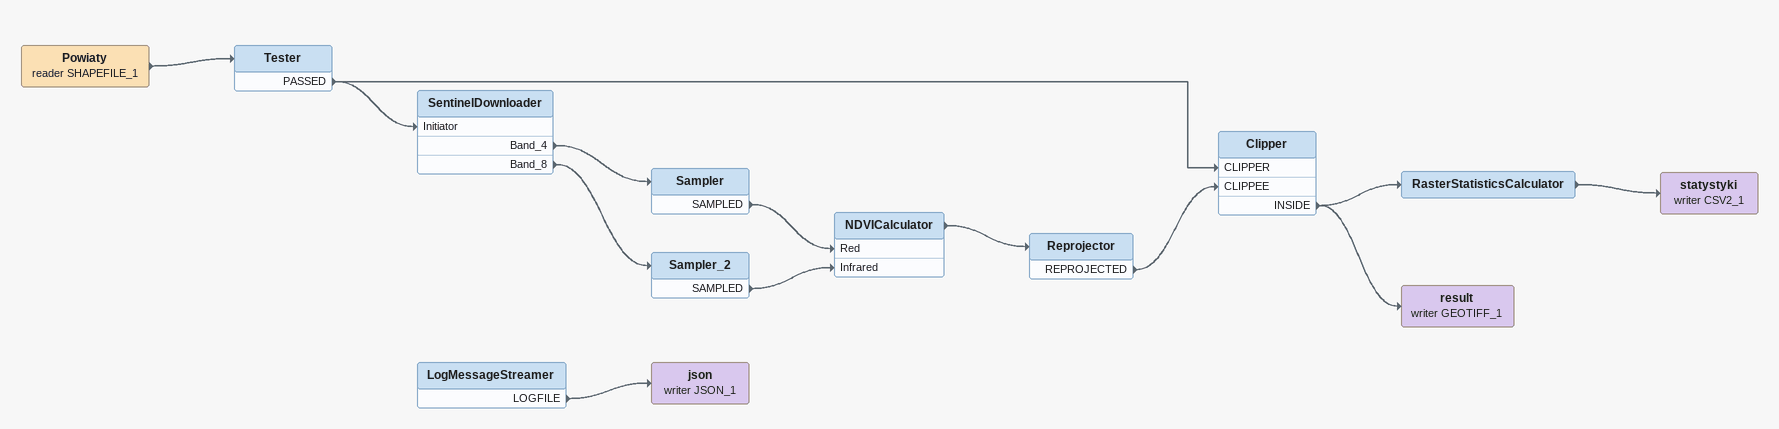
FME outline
Powiaty (reader SHAPEFILE_1)
    -> Tester
Tester
    PASSED -> SentinelDownloader [Initiator]
    PASSED -> Clipper [CLIPPER]
SentinelDownloader
    Band_4 -> Sampler
    Band_8 -> Sampler_2
Sampler
    SAMPLED -> NDVICalculator [Red]
Sampler_2
    SAMPLED -> NDVICalculator [Infrared]
NDVICalculator
    -> Reprojector
Reprojector
    REPROJECTED -> Clipper [CLIPPEE]
Clipper
    INSIDE -> RasterStatisticsCalculator
    INSIDE -> result (writer GEOTIFF_1)
RasterStatisticsCalculator
    -> statystyki (writer CSV2_1)
statystyki (writer CSV2_1)
result (writer GEOTIFF_1)
LogMessageStreamer
    LOGFILE -> json (writer JSON_1)
json (writer JSON_1)
